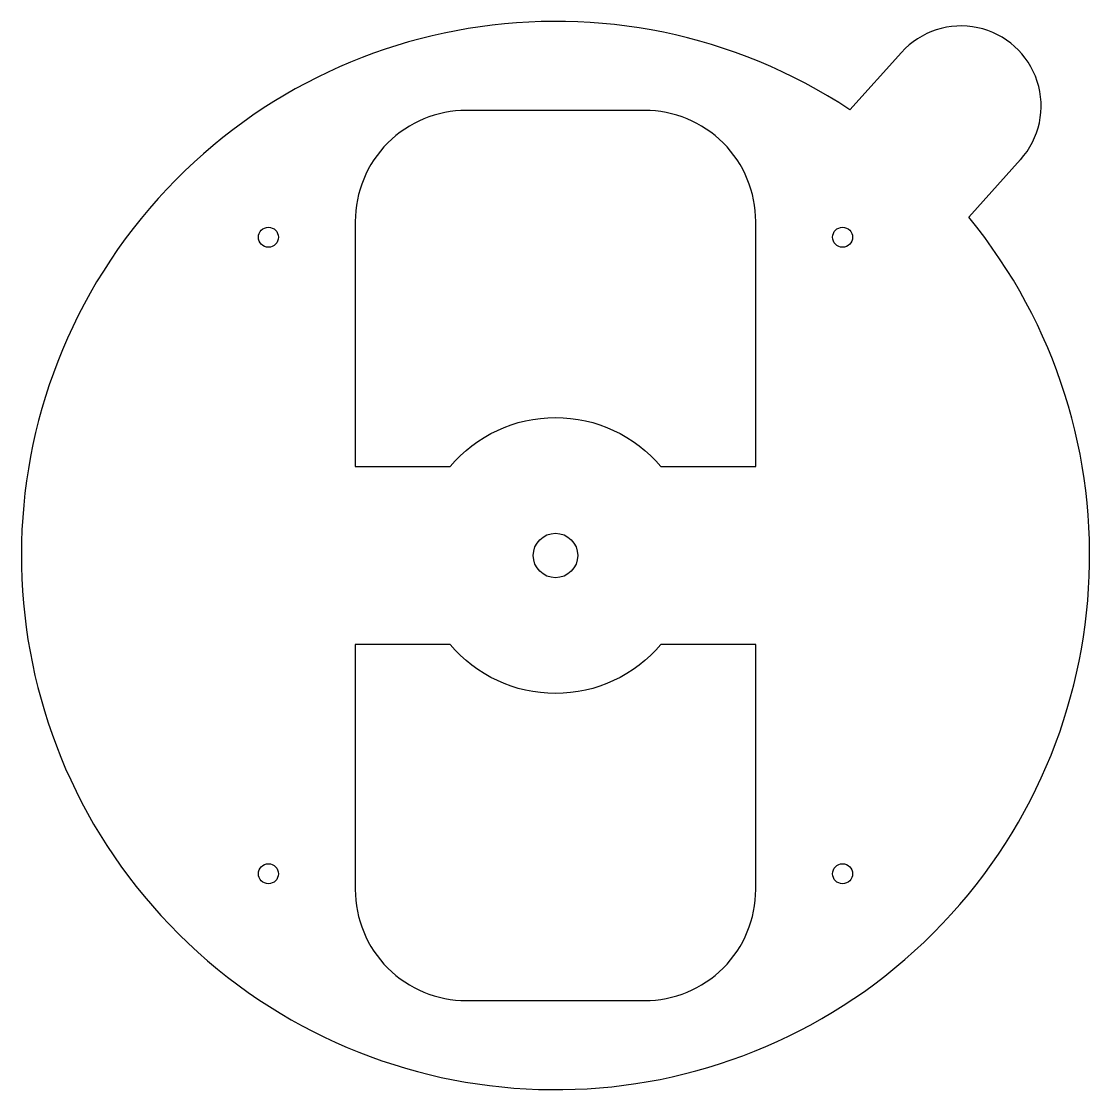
# Model space of a CAD drawing. Header units: millimetres. Extents: x -120 to 120, y -120 to 120.
import ezdxf

# ---------------------------------------------------------------- set-up
doc = ezdxf.new("R2010")
doc.units = ezdxf.units.MM
doc.layers.get('0').update_dxf_attribs({"linetype": 'CONTINUOUS'})

msp = doc.modelspace()

# ---------------------------------------------------------------- linework, layer by layer
for p, q in [((77.73, 113.04), (66.1, 100.15)), ((104.46, 88.93), (92.83, 76.04))]:
    msp.add_line(p, q)
for points in [[(20, 100), (-20, 100, 0.414214), (-45, 75), (-45, 20), (-23.69, 20, -0.46442), (23.69, 20), (45, 20), (45, 75, 0.414214)], [(-20, -100), (20, -100, 0.414214), (45, -75), (45, -20), (23.69, -20, -0.46442), (-23.69, -20), (-45, -20), (-45, -75, 0.414214)]]:
    msp.add_lwpolyline(points, format="xyb", close=True)
for centre, radius in [((-64.5, 71.5), 2.25), ((64.5, 71.5), 2.25), ((0, 0), 5), ((-64.5, -71.5), 2.25), ((64.5, -71.5), 2.25)]:
    msp.add_circle(centre, radius)
for centre, radius, start, end in [((0, 0), 120, -303.4266, 39.3195), ((91.1, 100.98), 18, -42.0536, 137.9464)]:
    msp.add_arc(centre, radius, start, end)

doc.saveas('drawing.dxf')
